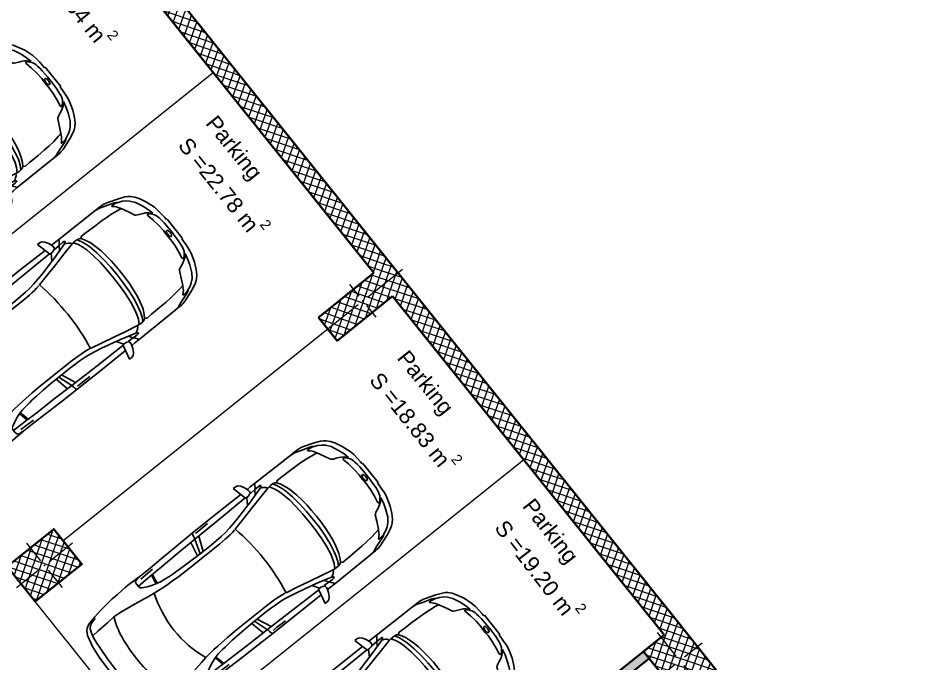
# Model space of a CAD drawing. Header units: metres. Extents: x 7511783 to 7512372, y 4692307 to 4692611.
# Drawn here: x 7512357.62 to 7512369.64, y 4692534.33 to 4692542.95 of the extents above; entities that cross this region are included whole.
import ezdxf

# ---------------------------------------------------------------- set-up
doc = ezdxf.new("R2010")
doc.units = ezdxf.units.M
for name, color, linetype, lineweight in [('A - Fill Zone_Pen_No__1', 7, 'Continuous', 0), ('A - Muret', 7, 'Continuous', 0), ('A - Muret_Pen_No__102', 254, 'Continuous', 0), ('A - Muret_Pen_No__7', 7, 'Continuous', 0), ('A - Shtyllat', 7, 'Continuous', 0), ('A - Shtyllat_Pen_No__1', 7, 'Continuous', 0), ('A - Shtyllat_Pen_No__7', 7, 'Continuous', 0), ('A -Polyline_Pen_No__1', 7, 'Continuous', 0), ('ARCHICAD Doors_Pen_No__42', 8, 'Continuous', 0), ('garazhat-netw-amiri - b1', 20, 'Continuous', 0), ('Interior - Furniture _Pen_No__42', 8, 'Continuous', 0)]:
    doc.layers.add(name, color=color, linetype=linetype, lineweight=lineweight)
doc.styles.add('GENERATED_STYLE_1', font='arial.ttf')
pattern_1 = [(44.99999999999998, (0, 0), (-68.94290863686237, 68.94290863686243), []), (135.0000000000001, (0, 0), (68.94290863686219, 68.94290863686261), [])]

# ---------------------------------------------------------------- blocks, each defined once
blk = doc.blocks.new('Wall_51', base_point=(75456.13369070938, -29146.91751099752))
at = {"layer": 'A - Muret_Pen_No__102', "linetype": 'Continuous', "lineweight": 13}
h = blk.add_hatch(dxfattribs=at)
h.set_pattern_fill('CONCRETE_BLOCK', color=254, style=0, pattern_type=2)
h.set_pattern_definition(pattern_1)
h.paths.add_polyline_path([(75387.36626624182, -29982.24458260022), (76679.27628421261, -35739.3439005244), (76923.19459822257, -35684.60773724302), (77098.36126340373, -36465.19510545321), (76854.4424123108, -36519.93138925796), (77935.87358854203, -41339.08024673167), (78179.80262513347, -41284.34167726374), (78354.96929031459, -42064.92904547394), (78111.03971664025, -42119.66773546524), (78941.49079895228, -45820.38163429968), (79185.29665110492, -45765.67070787111), (79316.67164999073, -46351.11123402875), (79072.8653950259, -46405.82225084986), (80537.29458175127, -52931.71349309536), (80781.07732541968, -52877.00775229531), (80868.66065801025, -53267.3014364004), (80624.87764580038, -53322.00723746214), (81894.28459658063, -58978.82682152579), (82138.21822794317, -58924.0872209744), (75631.3003558905, -29927.50487920773)])
at = {"layer": 'A - Muret_Pen_No__7', "color": 7, "linetype": 'Continuous', "lineweight": 35, "flags": 128}
for points in [[(82138.21814914639, -58924.08723865669), (75631.29981880749, -29927.50499973072)], [(79072.8653950259, -46405.82225084985), (80537.29458175128, -52931.71349309536)], [(80624.87764580038, -53322.00723746214), (81894.28459658063, -58978.82682152579)]]:
    blk.add_lwpolyline(points, dxfattribs=at)
blk = doc.blocks.new('Door 22_2')
at = {"layer": 'ARCHICAD Doors_Pen_No__42', "color": 8, "linetype": 'Continuous', "lineweight": 25}
for p, q in [((-260.3921784050518, 393.9747868736185), (-237.4491209510099, 426.7408686451782)), ((349.0569425459581, -32.76608177155968), (-260.3921784050518, 393.9747868736185)), ((-237.4491209510099, 426.7408686451782), (371.9999999999999, 0)), ((-437, 0), (-437, 19)), ((-437, 19), (-387, 19)), ((-387, 0), (-437, 0)), ((-400, 0), (-437, 0)), ((-400, 0), (-437, 0)), ((-372.0000000000001, 0), (-400, 0)), ((-400, 0), (-400, -115)), ((-400, 0), (-400, -115)), ((-400, 0), (-400, -115)), ((-387, 19), (-387, 0)), ((-372.0000000000001, -40), (-372.0000000000001, 0)), ((371.9999999999999, 0), (349.0569425459581, -32.76608177155968)), ((400, 0), (372.0000000000001, 0)), ((372.0000000000001, 0), (372.0000000000001, -40)), ((387, 19), (437, 19)), ((387, 0), (387, 19)), ((437, 0), (387, 0)), ((400, -115), (400, 0)), ((400, 0), (400, -115)), ((400, 0), (400, -115)), ((400, 0), (437, 0)), ((400, 0), (437, 0)), ((437, 19), (437, 0)), ((-437, -138.9999999999999), (-437, -120)), ((-437, -120), (-387, -120)), ((-400, -120), (-437, -120)), ((-400, -120), (-437, -120)), ((-400, -120), (-400, -115)), ((-400, -115), (-375, -115)), ((-400, -115), (-360, -115)), ((-400, -115), (-400, -120)), ((-400, -115), (-400, -120)), ((-375, -120), (-400, -120)), ((-387, -120), (-387, -138.9999999999999)), ((-375, -115), (-375, -120)), ((-360, -40), (-372.0000000000001, -40)), ((-360, -115), (-360, -40)), ((372.0000000000001, -40), (360, -40)), ((360, -40), (360, -115)), ((360, -115), (400, -115)), ((375, -120), (375, -115)), ((375, -115), (400, -115)), ((400, -120), (375, -120)), ((387, -120), (437, -120)), ((387, -138.9999999999999), (387, -120)), ((400, -115), (400, -120)), ((400, -115), (400, -120)), ((400, -115), (400, -120)), ((400, -120), (437, -120)), ((400, -120), (437, -120)), ((437, -120), (437, -138.9999999999999)), ((-387, -138.9999999999999), (-437, -138.9999999999999)), ((437, -138.9999999999999), (387, -138.9999999999999))]:
    blk.add_line(p, q, dxfattribs=at)
blk.add_arc((371.9999999999999, 0), 744, 145, 180, dxfattribs=at)
blk = doc.blocks.new('Wall_67', base_point=(76481.04478121082, -60316.56197944703))
at = {"layer": 'A - Muret_Pen_No__102', "linetype": 'Continuous', "lineweight": 0}
for points in [[(81552.77836814358, -59055.46211245881), (79826.08316179363, -59442.93880958888), (79852.35816777733, -59560.02692335826), (81579.05337412728, -59172.55022622819)], [(76454.7766393055, -60199.47234831565), (76481.05164528922, -60316.56046208503), (79071.77079355328, -59735.19357901111), (79045.49578756958, -59618.10546524173)]]:
    blk.add_hatch(color=254, dxfattribs=at).paths.add_polyline_path(points)
at = {"layer": 'A - Muret_Pen_No__7', "color": 7, "linetype": 'Continuous', "lineweight": 35}
for p, q in [((79826.08317875642, -59442.93879673466), (79862.18534453615, -59434.83733847004)), ((79827.1779704138, -59447.81746778597), (79826.08317875642, -59442.93879673466)), ((79852.3581785336, -59560.02690196619), (79827.1779704138, -59447.81746778597)), ((79852.3581785336, -59560.02690196619), (79888.46034431331, -59551.92544370157)), ((79045.49581054623, -59618.10546191578), (79009.3936447665, -59626.20692018042)), ((79046.5906022036, -59622.9841329671), (79045.49581054623, -59618.10546191578)), ((79071.77081032337, -59735.19356714731), (79046.5906022036, -59622.9841329671)), ((79071.77081032337, -59735.19356714731), (79035.66864454366, -59743.29502541195))]:
    blk.add_line(p, q, dxfattribs=at)
at = {"layer": 'A - Muret_Pen_No__7', "color": 7, "linetype": 'Continuous', "lineweight": 35, "flags": 128}
for points in [[(81552.7783743501, -59055.46206893427), (79826.08320539519, -59442.93879075682)], [(81579.05337412728, -59172.5501741658), (81552.7783743501, -59055.46206893427)], [(79852.35820517236, -59560.02689598835), (81579.05337412728, -59172.5501741658)], [(79045.49584574952, -59618.10545401603), (76454.76978143364, -60199.4738742155)], [(76481.04478121082, -60316.56197944703), (78808.32257254375, -59794.3123168723)], [(78925.41067878397, -59768.03731686878), (79071.7708455267, -59735.19355924756)]]:
    blk.add_lwpolyline(points, dxfattribs=at)
at = {"layer": 'ARCHICAD Doors_Pen_No__42', "color": 8, "linetype": 'Continuous', "lineweight": 25, "zscale": 1000, "rotation": 192.6478581666995}
blk.add_blockref('Door 22_2', (79462.06449442849, -59647.61023455675), dxfattribs=at)
blk = doc.blocks.new('Column_160', base_point=(81933.08883970448, -59380.06671201399))
at = {"layer": 'A - Shtyllat', "linetype": 'Continuous', "lineweight": 0}
h = blk.add_hatch(dxfattribs=at)
h.set_pattern_fill('CONCRETE_BLOCK', color=18, style=0, pattern_type=2)
h.set_pattern_definition(pattern_1)
h.paths.add_polyline_path([(81552.78524403508, -59055.46052735179), (81727.9519092162, -59836.047895562), (82069.45072467883, -59759.41431025938), (81894.28459658063, -58978.82682152579)])
h = blk.add_hatch(dxfattribs=at)
h.set_pattern_fill('CONCRETE_BLOCK', color=18, style=0, pattern_type=2)
h.set_pattern_definition(pattern_1)
h.paths.add_polyline_path([(82138.21814914639, -58924.08723865669), (81894.28459658063, -58978.82682152579), (82069.45072467883, -59759.41431025938), (82313.38427724456, -59704.67472739026)])
h = blk.add_hatch(dxfattribs=at)
h.set_pattern_fill('CONCRETE_BLOCK', color=18, style=0, pattern_type=2)
h.set_pattern_definition(pattern_1)
h.paths.add_polyline_path([(82138.22577019273, -58924.08552846596), (82313.38427724456, -59704.67472739026)])
at = {"layer": 'A - Shtyllat_Pen_No__1', "color": 7, "linetype": 'Continuous', "lineweight": 13}
for p, q in [((81915.57217318635, -59302.00797519296), (81827.9888405958, -58911.71429108786)), ((82011.14757652549, -59362.55004549587), (82303.86783960431, -59296.86254605296)), ((81855.03010288345, -59397.58337853209), (81562.30983980461, -59463.270877975)), ((81950.60550622258, -59458.125448835), (82038.18883881313, -59848.41913294011))]:
    blk.add_line(p, q, dxfattribs=at)
blk.add_point((81933.08883970448, -59380.06671201399), dxfattribs=at)
at = {"layer": 'A - Shtyllat_Pen_No__7', "color": 7, "linetype": 'Continuous', "lineweight": 35, "flags": 128}
for points in [[(81894.28459658063, -58978.82682152579), (81552.78524403508, -59055.46052735179)], [(82313.38427724456, -59704.67472739026), (82138.22577019273, -58924.08552846596)], [(81552.78524403508, -59055.46052735179), (81727.9519092162, -59836.047895562), (82069.45072467883, -59759.41431025938)]]:
    blk.add_lwpolyline(points, dxfattribs=at)
blk = doc.blocks.new('Column_161', base_point=(74870.5169649575, -54510.86432143885))
at = {"layer": 'A - Shtyllat', "linetype": 'Continuous', "lineweight": 0}
h = blk.add_hatch(dxfattribs=at)
h.set_pattern_fill('CONCRETE_BLOCK', color=18, style=0, pattern_type=2)
h.set_pattern_definition(pattern_1)
h.paths.add_polyline_path([(74545.91078029532, -54891.16791710824), (75326.49814850552, -54716.00125192711), (75195.12314961969, -54130.56072576947), (74414.53578140949, -54305.72739095059)])
at = {"layer": 'A - Shtyllat_Pen_No__1', "color": 7, "linetype": 'Continuous', "lineweight": 13}
for p, q in [((74853.0002984394, -54432.80558461783), (74787.31279899647, -54140.085321539)), ((74948.57570177852, -54493.34765492074), (75338.86938588362, -54405.76432233019)), ((74792.45822813649, -54528.38098795696), (74402.16454403137, -54615.96432054752)), ((74888.03363147561, -54588.92305825988), (74953.72113091854, -54881.6433213387))]:
    blk.add_line(p, q, dxfattribs=at)
blk.add_point((74870.5169649575, -54510.86432143885), dxfattribs=at)
at = {"layer": 'A - Shtyllat_Pen_No__7', "color": 7, "linetype": 'Continuous', "lineweight": 35, "flags": 128}
blk.add_lwpolyline([(74545.91078029532, -54891.16791710824), (75326.49814850552, -54716.00125192711), (75195.12314961969, -54130.56072576947), (74414.53578140949, -54305.72739095059)], close=True, dxfattribs=at)
blk = doc.blocks.new('Column_182', base_point=(80239.42846555733, -53203.5295932337))
at = {"layer": 'A - Shtyllat', "linetype": 'Continuous', "lineweight": 0}
h = blk.add_hatch(dxfattribs=at)
h.set_pattern_fill('CONCRETE_BLOCK', color=18, style=0, pattern_type=2)
h.set_pattern_definition(pattern_1)
h.paths.add_polyline_path([(79610.19627310439, -53139.757750067), (79697.77960569496, -53530.0514341721), (80624.87764580038, -53322.00723746214), (80537.29458175128, -52931.71349309536)])
h = blk.add_hatch(dxfattribs=at)
h.set_pattern_fill('CONCRETE_BLOCK', color=18, style=0, pattern_type=2)
h.set_pattern_definition(pattern_1)
h.paths.add_polyline_path([(80781.07732541968, -52877.00775229531), (80537.29458175128, -52931.71349309536), (80624.87764580038, -53322.00723746214), (80868.66065801025, -53267.3014364004)])
at = {"layer": 'A - Shtyllat_Pen_No__1', "color": 7, "linetype": 'Continuous', "lineweight": 13}
for p, q in [((80221.91179903923, -53125.47085641268), (80178.12013274393, -52930.32401436013)), ((80317.48720237834, -53186.0129267156), (80902.92772853599, -53054.63792782973)), ((80161.3697287363, -53221.04625975181), (79575.92920257867, -53352.42125863766)), ((80256.94513207545, -53281.58833005472), (80300.73679837071, -53476.73517210727))]:
    blk.add_line(p, q, dxfattribs=at)
blk.add_point((80239.42846555733, -53203.5295932337), dxfattribs=at)
at = {"layer": 'A - Shtyllat_Pen_No__7', "color": 7, "linetype": 'Continuous', "lineweight": 35, "flags": 128}
for points in [[(80537.29458175128, -52931.71349309536), (79610.19627310439, -53139.757750067)], [(79610.19627310439, -53139.757750067), (79697.77960569496, -53530.0514341721), (80624.87764580038, -53322.00723746214)]]:
    blk.add_lwpolyline(points, dxfattribs=at)
blk = doc.blocks.new('Car 05 22')
at = {"layer": 'Interior - Furniture _Pen_No__42', "color": 8, "linetype": 'Continuous', "lineweight": 25}
for p, q in [((1961.117547741, 983.221158223), (1928.938242309, 983.221158223)), ((1928.938242309, 983.221158223), (1957.843908175, 858.0544967500001)), ((1996.903176747, 974.9060932165999), (1961.117547741, 983.221158223)), ((2026.89661068, 945.007687052), (1996.903176747, 974.9060932165999)), ((-168.2198443133, 844.6061713611999), (-251.752794228, 841.043733947)), ((-78.35772569479998, 850.6357850930001), (-168.2198443133, 844.6061713611999)), ((-24.036324899, 852.2918850640001), (-78.35772569479998, 850.6357850930001)), ((40.3182760438, 852.3336850629998), (-24.036324899, 852.2918850640001)), ((230.8030912739, 845.5192631063), (40.3182760438, 852.3336850629998)), ((165.168377873, 840.275885275), (194.733578306, 844.324685204)), ((194.733578306, 844.324685204), (230.803091274, 845.519263106)), ((400.0158099590001, 847.596806379), (230.8030912739, 845.5192631063)), ((590.7241636140001, 851.6786068920001), (400.0158099590001, 847.596806379)), ((856.5325990199999, 856.169707455), (590.7241636140001, 851.6786068920001)), ((1129.8609284, 858.5331077519999), (856.5325990199999, 856.169707455)), ((1129.8609284, 858.5331077519999), (1120.69723063, 838.160005195)), ((1536.1071561, 860.3802508980001), (1129.8609284, 858.5331077519999)), ((1957.843908175, 858.0544967500001), (1536.1071561, 860.3802508980001)), ((1957.84390817, 858.0544967500001), (1977.22141076, 777.427813481)), ((2054.5732194, 897.577022836), (2026.89661068, 945.007687052)), ((2067.91700908, 857.6794056350001), (2054.5732194, 897.577022836)), ((2119.91703998, 857.4374531180001), (2067.91700908, 857.6794056350001)), ((2075.28112592, 835.6608695470001), (2067.91700908, 857.6794056350001)), ((2193.165590015, 856.4504063259001), (2119.91703998, 857.4374531180001)), ((2182.27381684, 834.081841238), (2193.16559002, 856.4504063260001)), ((2808.01466132, 852.5547640039999), (2193.165590015, 856.4504063259001)), ((2855.711363900001, 852.6327640009998), (2808.01466132, 852.5547640039999)), ((2808.01466132, 852.5547640039999), (2876.86636504, 843.317264394)), ((2891.44016583, 852.5287640049999), (2855.711363900001, 852.6327640009998)), ((2876.86636504, 843.317264394), (2954.16376923, 813.731165643)), ((2922.51356751, 852.034364026), (2891.44016583, 852.5287640049999)), ((2945.17226874, 849.4061641369999), (2922.51356751, 852.034364026)), ((2989.61447115, 839.6482645490003), (2945.17226874, 849.4061641369999)), ((-784.8200333720001, 721.8124613509999), (-815.0478655078, 667.7598955197002)), ((-757.6903274910002, 747.022066986), (-784.8200333720001, 721.8124613509999)), ((-706.3378894982, 775.7872218095), (-757.6903274910002, 747.022066986)), ((-701.0941271610001, 743.2591195180001), (-729.425104913, 716.3992494200002)), ((-585.227090103, 801.027979058), (-706.3378894982, 775.7872218095)), ((-664.8727541800001, 760.961322365), (-701.0941271610001, 743.2591195180001)), ((-626.571782751, 772.4860242179999), (-664.8727541800001, 760.961322365)), ((-594.8871138119998, 778.4895580349998), (-626.571782751, 772.4860242179999)), ((-483.1389679684001, 817.2581826864), (-585.227090103, 801.027979058)), ((-372.3345973750002, 830.229933465), (-483.1389679684001, 817.2581826864)), ((-251.752794228, 841.043733947), (-372.3345973750002, 830.229933465)), ((124.560977278, 791.3967861309999), (129.0398444, 820.4687779309999)), ((125.693926866, 743.8968737240001), (124.560977278, 791.3967861309999)), ((327.3887276080001, 761.920895626), (125.394377448, 756.455747737)), ((132.429139117, 722.8048827370001), (125.693926866, 743.8968737240001)), ((129.0398444, 820.4687779309999), (138.886242882, 832.3883788069998)), ((146.670770152, 710.6062742990001), (132.429139117, 722.8048827370001)), ((138.886242882, 832.3883788069998), (165.168377873, 840.275885275)), ((210.873013229, 809.2317387879999), (418.0703055720001, 816.1926024380003)), ((521.9507803269998, 764.6728959719999), (327.3887276080001, 761.920895626)), ((355.2943663540001, 762.315609428), (339.1227247570001, 683.1192857359999)), ((373.4006373970002, 762.5717151969999), (357.2289958010001, 683.375391506)), ((813.627009446, 769.327996556), (521.9507803269998, 764.6728959719999)), ((1108.59023357, 773.98329714), (813.627009446, 769.327996556)), ((1036.25651944, 772.8416796290002), (996.5002997029998, 578.7916468290002)), ((1041.96657906, 578.0240872360001), (1107.56627095, 773.967136299)), ((1173.32542975, 774.895061201), (1090.33970038, 577.89253068)), ((1115.14443198, 808.948201529), (1108.59023357, 773.98329714)), ((1108.59023357, 773.98329714), (1537.61805657, 780.025947399)), ((1119.51383092, 833.2672045809999), (1115.14443198, 808.948201529)), ((1120.16623076, 836.3248049650001), (1119.51383092, 833.2672045809999)), ((1120.69723063, 838.160005195), (1120.16623076, 836.3248049650001)), ((1162.63563846, 830.4777734580001), (1220.13025657, 829.0713745190002)), ((1220.13025657, 829.0713745190002), (1369.65750367, 831.489072695)), ((1537.61805657, 780.025611521), (1974.99295641, 786.0764425990001)), ((1939.15395607, 686.22492547), (1995.917261, 777.427813481)), ((1977.22141076, 777.427813481), (2019.59119012, 777.427813481)), ((2000.39650233, 701.591770694), (2213.53100788, 762.9814866290001)), ((2019.59119012, 777.427813481), (2044.48611622, 783.069509224)), ((2044.48611622, 783.069509224), (2063.35562216, 792.2740022800001)), ((2063.35562216, 792.2740022800001), (2070.42572439, 799.8521965630001)), ((2068.68333559, 787.696981005), (2065.39356605, 794.4584027669999)), ((2068.68333559, 787.696981005), (2148.02030692, 790.4828861469999)), ((2070.42572439, 799.8521965630001), (2075.2191259, 809.3983893609999)), ((2075.2191259, 809.3983893609999), (2075.28112592, 835.6608695470001)), ((2106.51930118, 732.1586113790001), (2148.02030692, 790.4828861469999)), ((2148.02030692, 790.4828861469999), (2166.81146925, 813.814537484)), ((2148.02030692, 790.4828861469999), (2205.61920777, 792.204186117)), ((2166.81146925, 813.814537484), (2182.27381684, 834.081841238)), ((2205.61920777, 792.204186117), (2227.21980808, 791.0038861380001)), ((2226.59190807, 769.8777067159999), (2213.53100788, 762.9814866290001)), ((2213.53100788, 762.9814866290001), (2238.34670825, 752.240186817)), ((2234.36910819, 773.9630864369999), (2226.59190807, 769.8828865080001)), ((2227.21980808, 791.0038861380001), (2232.61990816, 790.029986155)), ((2232.61990816, 790.029986155), (2237.93539134, 787.2871225249999)), ((2238.46067648, 776.864360243), (2234.36910819, 773.9630864369999)), ((2240.81890828, 784.03918626), (2237.93539134, 787.2871225249999)), ((2238.34670825, 752.240186817), (2258.53170854, 739.717487037)), ((2238.46067648, 776.864360243), (2240.85090828, 780.5209863219999)), ((2240.85090828, 780.5209863219999), (2240.81890828, 784.03918626)), ((2258.53170854, 739.717487037), (2269.0398087, 731.086787188)), ((2269.0398087, 731.086787188), (2278.83550884, 721.965087348)), ((2278.83550884, 721.965087348), (2293.79610906, 697.6509877739999)), ((2904.11849592, 832.8863289209997), (2905.06820589, 832.8379901159999)), ((2954.16376923, 813.731165643), (3075.78877375, 774.6896785450001)), ((3013.55027244, 833.064864827), (2989.61447115, 839.6482645490003)), ((3154.26138006, 782.5577669589998), (3013.55027244, 833.064864827)), ((3022.47491973, 758.305686711), (3023.66221975, 762.4851866380001)), ((3024.49924208, 753.7186598590001), (3022.47491973, 758.305686711)), ((3023.66221975, 762.4851866380001), (3034.64521991, 765.0503865930001)), ((3037.91041996, 743.452886971), (3024.49924208, 753.7186598590001)), ((3034.64521991, 765.0503865930001), (3046.93432009, 763.817386614)), ((3050.61522015, 730.6688871950001), (3037.91041996, 743.452886971)), ((3046.93432009, 763.817386614), (3060.9451203, 762.9292866300001)), ((3064.50712035, 714.6457874760001), (3050.61522015, 730.6688871950001)), ((3060.9451203, 762.9292866300001), (3089.85712072, 757.3861867269998)), ((3100.48402088, 763.1120866269999), (3075.78877375, 774.6896785450001)), ((3089.85712072, 757.3861867269998), (3108.43932099, 751.4304868319999)), ((3114.13862108, 753.3111867989999), (3100.48402088, 763.1120866269999)), ((3108.43932099, 751.4304868319999), (3122.8656212, 746.4359869189999)), ((3122.8656212, 746.4359869189999), (3114.13862108, 753.3111867989999)), ((3170.0706946, 726.5554905960001), (3122.8656212, 746.4359869189999)), ((3235.883818752, 747.6101556219), (3154.26138006, 782.5577669589998)), ((3211.69204952, 701.0151137130001), (3170.0706946, 726.5554905960001)), ((3269.07948628, 728.3294692490001), (3235.883818752, 747.6101556219)), ((3298.56678787, 705.6390702070001), (3269.07948628, 728.3294692490001)), ((-815.0478655078, 667.7598955197002), (-855.0523550635, 511.0116477078998)), ((-768.2719792499998, 602.2788720830002), (-782.764796709, 510.0106247469999)), ((-768.2719792499998, 602.2788720830002), (-750.577082573, 669.7773949330001)), ((-764.3441764490001, 617.261773195), (-665.728145997, 623.9546285630003)), ((-729.425104913, 716.3992494200002), (-750.577082573, 669.7773949330001)), ((-665.728145997, 623.9546285630003), (-500.877431885, 634.180288886)), ((-500.877431885, 634.180288886), (-383.0238853850001, 641.9613403830001)), ((-383.0238853850001, 641.9613403830001), (-274.220886173, 631.318400078)), ((-274.220886173, 631.318400078), (-56.404854203, 600.536895199)), ((171.252864179, 696.6287725440001), (146.670770152, 710.6062742990001)), ((212.566754139, 676.5412700230002), (171.252864179, 696.6287725440001)), ((266.3151410770001, 654.566867265), (212.566754139, 676.5412700230002)), ((319.4903281550001, 636.426864989), (266.3151410770001, 654.566867265)), ((392.7088835140001, 617.8124267930001), (319.4903281550001, 636.426864989)), ((339.1227247570001, 683.1192857359999), (329.5580559370001, 633.8673348859999)), ((357.2289958010001, 683.375391506), (346.76505809, 629.492778784)), ((474.8166917820001, 607.1053878569999), (392.7088835140001, 617.8124267930001)), ((521.3449804749999, 601.6186871690002), (474.8166917820001, 607.1053878569999)), ((569.9935686519999, 596.8381865689998), (521.3449804749999, 601.6186871690002)), ((1730.35620914, 633.8338533080002), (1562.00595611, 600.596478384)), ((2000.39650233, 701.591770694), (1730.35620914, 633.8338533080002)), ((1779.61280153, 581.7538898049997), (1952.84760406, 621.338789111)), ((1952.84760406, 621.338789111), (2122.045506540001, 659.9572884350001)), ((2122.045506540001, 659.9572884350001), (2293.79610906, 697.6509877739999)), ((2293.79610906, 697.6509877739999), (2317.1870094, 700.7385877199999)), ((2293.79610906, 697.6386630720001), (2293.79610906, 697.6509877739999)), ((2317.1870094, 700.7385877199999), (2345.74280982, 702.7498876850001)), ((2355.134199750001, 639.912801441), (2317.1870094, 700.7385877199999)), ((2345.74280982, 702.7498876850001), (2378.929310310001, 702.0184876970001)), ((2379.77420337, 575.387091212), (2355.13301598, 639.9159014410001)), ((2410.10490185, 649.1086815510001), (2378.929310310001, 702.0184876970001)), ((2378.929310310001, 702.0184876970001), (2410.57231077, 694.2028878339999)), ((2436.02871163, 583.2244924540001), (2410.10490185, 649.1086815510001)), ((2410.57231077, 694.2028878339999), (2410.58631694, 694.1782473540001)), ((2428.73881104, 681.7061880529999), (2410.57231077, 694.2028878339999)), ((2428.73881104, 681.7061880529999), (2457.25830016, 700.035535323)), ((2428.77597173, 681.700745325), (2428.73881104, 681.7061880529999)), ((2428.77597173, 681.700745325), (2456.66545813, 639.8418234830003)), ((2456.66545813, 639.8418234830003), (2487.236391870001, 574.2621729599999)), ((2457.25830016, 700.035535323), (2535.4819126, 697.9905877680001)), ((2535.422612600001, 697.9916562040003), (2673.21491462, 695.5089878119999)), ((2535.46586986, 697.9894090810001), (2535.4819126, 697.988971943)), ((2673.21491462, 695.5089878119999), (2787.200816290001, 691.4809878819998)), ((2787.200816290001, 691.4809878819998), (2868.415817480001, 687.223087957)), ((2868.395882330001, 687.22488671), (2959.72331881, 678.984388101)), ((2959.72331881, 678.984388101), (2868.415817480001, 687.1969879569999)), ((2959.72331881, 678.984388101), (3047.2313201, 666.2002883250001)), ((3047.20992906, 666.2041971140001), (3100.00912087, 656.556188494)), ((3076.97452053, 697.807687771), (3064.50712035, 714.6457874760001)), ((3100.00912087, 656.556188494), (3076.97452053, 697.807687771)), ((3152.92075342, 553.873393456), (3100.00912087, 656.556188494)), ((3254.25934432, 663.1775183300001), (3211.69204952, 701.0151137130001)), ((3301.867263790001, 602.80900872), (3254.25934432, 663.1775183300001)), ((3337.33388997, 663.3806719909999), (3298.56678787, 705.6390702070001)), ((3301.867263790001, 602.80900872), (3346.015513130001, 501.4217980699999)), ((3374.49419199, 603.583974516), (3337.33388997, 663.3806719909999)), ((3418.40079436, 512.7439783509999), (3374.49419199, 603.583974516)), ((-855.0523550635, 511.0116477078998), (-874.6778528530002, 344.9579771100001)), ((-782.7621654889999, 510.027376359), (-794.5333543099999, 390.6265818930001)), ((-56.404854203, 600.536895199), (145.941775497, 566.5900898169999)), ((145.941775497, 566.5900898169999), (233.261172115, 552.312592089)), ((233.261172115, 552.312592089), (315.3092800730001, 541.359190513)), ((315.2936019620001, 541.3606176840001), (384.2945810830001, 535.0794906230001)), ((384.2815104790001, 535.080362318), (454.174320738, 530.4191213629999)), ((454.170282107, 530.4193907049998), (526.242583163, 526.2868907769997)), ((526.2331313149998, 526.2873073839999), (627.7018846490002, 521.814890855)), ((652.59274858, 590.9845858339997), (569.9935686519999, 596.8381865689998)), ((627.698546207, 521.8149872519999), (756.75876515, 518.0884218199999)), ((772.8388193580001, 584.9903850819998), (652.59274858, 590.9845858339997)), ((756.75876515, 518.0884218199999), (1322.62824821, 518.052230308)), ((907.2666866909999, 580.298084493), (772.8388193580001, 584.9903850819998)), ((1041.96657906, 578.0240872360001), (907.2666866909999, 580.298084493)), ((1227.79815085, 577.5186957939999), (1041.96657906, 578.0240872360001)), ((1316.09897866, 580.475793563), (1227.79815085, 577.5186957939999)), ((1403.02450604, 584.4121905939998), (1316.09897866, 580.475793563)), ((1322.62824821, 518.052230308), (1420.49779626, 521.652890858)), ((1483.8761315, 590.1361862749999), (1403.02450604, 584.4121905939998)), ((1420.49066257, 521.652523245), (1466.64156934, 524.030772681)), ((1466.62639694, 524.0299908169999), (1510.87647584, 527.594696836)), ((1562.00595611, 600.596478384), (1483.8761315, 590.1361862749999)), ((1510.85529759, 527.5929907539999), (1554.25309822, 533.0576906580001)), ((1554.25309822, 533.0576906580001), (1596.82961355, 540.969674969)), ((1597.28918852, 541.1774857889999), (1596.65116701, 540.8889849259999)), ((1610.72419049, 544.0665862469999), (1779.61280153, 581.7538898049997)), ((2397.334105950001, 514.2584815219999), (2379.77250853, 575.3929912130001)), ((2419.31580918, 395.7362626700001), (2397.33316008, 514.2635815229997)), ((2453.63941421, 521.616582688), (2436.02871163, 583.2244924540001)), ((2477.61661773, 401.0764635800001), (2453.63941421, 521.616582688)), ((2487.236391870001, 574.2621729599999), (2491.79934275, 562.0052962960001)), ((2491.79994982, 562.0052962960001), (2517.90263133, 477.034766618)), ((3189.62073735, 475.569766106), (3152.92075342, 553.873393456)), ((3346.015513130001, 501.4217980699999), (3374.297465860001, 419.557472908)), ((3457.47689648, 393.0984834030001), (3418.40079436, 512.7439783509999)), ((-794.5333543099999, 390.6265818930001), (-802.4328468090001, 258.715288008)), ((2433.73206705, 266.091642182), (2419.31580918, 395.7362626700001)), ((2493.88922012, 269.050242651), (2477.61661773, 401.0764635800001)), ((2517.90263133, 477.034766618), (2537.54372273, 384.0810341510001)), ((2537.54372273, 384.0810341510001), (2551.45611664, 285.6281997640001)), ((3199.39883308, 466.7584630290001), (3189.62073735, 475.569766106)), ((3220.69886845, 454.388540188), (3199.39883308, 466.7584630290001)), ((3256.10680826, 439.2417534179999), (3220.67662376, 454.4014587129999)), ((3288.390194130001, 425.101248479), (3256.10680826, 439.2417534179999)), ((3319.36158057, 408.41284265), (3288.390194130001, 425.101248479)), ((3353.46269085, 384.2512837760001), (3319.36158057, 408.41284265)), ((3321.23357975, 370.497229407), (3320.99727986, 362.132926485)), ((3320.99727986, 362.132926485), (3338.31527228, 276.8564967000001)), ((3324.654278260001, 377.297531782), (3321.23357975, 370.497229407)), ((3328.30797666, 379.591332583), (3324.654278260001, 377.297531782)), ((3338.468372210001, 379.4523325350001), (3328.30797666, 379.591332583)), ((3363.640761200001, 357.811724976), (3338.468372210001, 379.4523325350001)), ((3377.182392130001, 359.9734848010001), (3353.46269085, 384.2512837760001)), ((3391.09039087, 344.247647689), (3374.297465860001, 419.557472908)), ((3468.34279707, 330.9338860280001), (3457.47689648, 393.0984834030001)), ((-874.6778528530002, 344.9579771100001), (-882.944054645, 194.680643518)), ((-802.4328468090001, 258.715288008), (-806.8131426489999, 124.936494209)), ((2441.61713002, 131.955220918), (2433.73181129, 266.093942182)), ((2503.10292147, 133.173421111), (2493.88922012, 269.050242651)), ((2551.45611664, 285.6281997640001), (2559.71041303, 193.693567653)), ((3338.31527228, 276.8564967000001), (3351.882966340001, 172.661960307)), ((3396.66521323, 315.8049103040001), (3363.640761200001, 357.811724976)), ((3391.09039087, 344.247647689), (3377.182392130001, 359.9734848010001)), ((3408.0703938, 289.3779877820001), (3396.66521323, 315.8049103040001)), ((3408.0703938, 289.3779877820001), (3413.77629411, 267.259988716)), ((3413.77548775, 267.2641933500001), (3418.45445829, 242.866384828)), ((3418.452194370001, 242.878189745), (3424.044894670001, 200.723791525)), ((3474.4914974, 263.721088865), (3468.34279707, 330.9338860280001)), ((3478.33319761, 199.917191559), (3474.4914974, 263.721088865)), ((-882.944054645, 194.680643518), (-885.3767076889999, 0)), ((-806.8131426489999, 124.936494209), (-808.0470753050001, 0)), ((2444.0197128, -0.0273000043277), (2441.61701245, 131.957220918)), ((2506.01959488, -3.86e-13), (2503.10292147, 133.173421111)), ((2559.71041303, 193.693567653), (2564.38081099, 101.185635342)), ((3351.882966340001, 172.661960307), (3358.343763510001, 75.87012649980001)), ((3424.044894670001, 200.723791525), (3427.72848251, 152.023715234)), ((3432.36383112, 39.98011396419999), (3427.72848251, 152.023715234)), ((3479.35651311, 164.9481933352), (3478.33319761, 199.917191559)), ((3489.519598210001, 164.9481933352), (3479.35651311, 164.9481933352)), ((3489.519598210001, -164.9481933352), (3489.519598210001, 164.9481933352)), ((-885.3767076889999, 0), (-882.944054645, -194.680643518)), ((-806.8131426489999, -124.936494209), (-808.0470753050001, 1.477e-13)), ((2444.0197128, 0.0273000043271), (2441.61701245, -131.957220918)), ((2564.38081099, 101.185635342), (2566.01761027, -0.00610000213065)), ((2564.38081099, -101.185635342), (2566.01761027, 0.00610000212997)), ((3353.95786543, 27.8932505984), (3358.343763510001, 75.87012649980001)), ((3353.95786543, 27.8932505984), (3353.95786543, -0.7649002671629999)), ((3353.95786543, -27.8932505984), (3353.95786543, 0.7649002671619999)), ((3370.89075802, 11.74110410089999), (3370.32315827, -0.7649002671629999)), ((3370.89075802, -11.74110410089999), (3370.32315827, 0.7649002671619999)), ((3372.49235732, 23.6550082622), (3370.89075802, 11.74110410089999)), ((3376.267285060001, 38.99395092400001), (3372.49235732, 23.6550082622)), ((3381.98685317, 46.5714162664), (3376.267285060001, 38.99395092400001)), ((3386.21005132, 48.3522168884), (3381.98685317, 46.5714162664)), ((3386.21005132, 48.3522168884), (3394.28954778, 48.3522168884)), ((3398.51284593, 46.5714162664), (3394.28954778, 48.3522168884)), ((3404.23226311, 38.99375151340001), (3398.51284593, 46.5714162664)), ((3404.23226311, 38.99375151340001), (3408.00714178, 23.6550082622)), ((3408.00714178, 23.6550082622), (3409.766541010001, 8.055102813469999)), ((3409.766541010001, 8.055102813469999), (3409.766541010001, -4.961e-13)), ((3431.76949509, 57.3729975776), (3431.76949509, 56.7710829698)), ((3432.04453126, -0.0109000038072), (3432.36383112, 39.98011396419999)), ((3432.04453126, 0.0109000038063), (3432.36383112, -39.98011396419999)), ((2506.01959488, -2.78e-13), (2503.10292147, -133.173421111)), ((2559.71041303, -193.693567653), (2564.38081099, -101.185635342)), ((3351.882966340001, -172.661960307), (3358.343763510001, -75.87012649980001)), ((3353.95786543, -27.8932505984), (3358.343763510001, -75.87012649980001)), ((3372.49235732, -23.6550082622), (3370.89075802, -11.74110410089999)), ((3376.267285060001, -38.99395092400001), (3372.49235732, -23.6550082622)), ((3381.98685317, -46.5714162664), (3376.267285060001, -38.99395092400001)), ((3386.21005132, -48.3522168884), (3381.98685317, -46.5714162664)), ((3386.21005132, -48.3522168884), (3394.28954778, -48.3522168884)), ((3398.51284593, -46.5714162664), (3394.28954778, -48.3522168884)), ((3404.23226311, -38.99375151340001), (3398.51284593, -46.5714162664)), ((3404.23226311, -38.99375151340001), (3408.00714178, -23.6550082622)), ((3408.00714178, -23.6550082622), (3409.766541010001, -8.055102813469999)), ((3409.766541010001, -8.055102813469999), (3409.766541010001, -3.892e-13)), ((3432.36383112, -39.98011396419999), (3427.72848251, -152.023715234)), ((3431.76949509, -57.3729975776), (3431.76949509, -56.7710829698)), ((-882.944054645, -194.680643518), (-874.6778528530002, -344.9579771100001)), ((-802.4328468090001, -258.715288008), (-806.8131426489999, -124.936494209)), ((2441.61713002, -131.955220918), (2433.73181129, -266.093942182)), ((2503.10292147, -133.173421111), (2493.88922012, -269.050242651)), ((2551.45611664, -285.6281997640001), (2559.71041303, -193.693567653)), ((3338.31527228, -276.8564967000001), (3351.882966340001, -172.661960307)), ((3418.452194370001, -242.878189745), (3424.044894670001, -200.723791525)), ((3424.044894670001, -200.723791525), (3427.72848251, -152.023715234)), ((3474.4914974, -263.721088865), (3478.33319761, -199.917191559)), ((3478.33319761, -199.917191559), (3479.35651311, -164.9481933352)), ((3479.35651311, -164.9481933352), (3489.519598210001, -164.9481933352)), ((-874.6778528530002, -344.9579771100001), (-855.0523550635, -511.0116477078998)), ((-794.5333543099999, -390.6265818930001), (-802.4328468090001, -258.715288008)), ((2433.73206705, -266.091642182), (2419.31580918, -395.7362626700001)), ((2493.88922012, -269.050242651), (2477.61661773, -401.0764635800001)), ((2537.54372273, -384.0810341510001), (2551.45611664, -285.6281997640001)), ((3320.99727986, -362.132926485), (3338.31527228, -276.8564967000001)), ((3363.640761200001, -357.811724976), (3338.468372210001, -379.4523325350001)), ((3377.182392130001, -359.9734848010001), (3353.46269085, -384.2512837760001)), ((3396.66521323, -315.8049103040001), (3363.640761200001, -357.811724976)), ((3391.09039087, -344.247647689), (3374.297465860001, -419.557472908)), ((3391.09039087, -344.247647689), (3377.182392130001, -359.9734848010001)), ((3408.0703938, -289.3779877820001), (3396.66521323, -315.8049103040001)), ((3408.0703938, -289.3779877820001), (3413.77629411, -267.259988716)), ((3413.77548775, -267.2641933500001), (3418.45445829, -242.866384828)), ((3457.47689648, -393.0984834030001), (3468.34279707, -330.9338860280001)), ((3468.34279707, -330.9338860280001), (3474.4914974, -263.721088865)), ((-782.7621654889999, -510.027376359), (-794.5333543099999, -390.6265818930001)), ((2419.31580918, -395.7362626700001), (2397.33316008, -514.2635815229997)), ((2477.61661773, -401.0764635800001), (2453.63941421, -521.616582688)), ((2491.79994982, -562.0052962960001), (2517.90263133, -477.034766618)), ((2517.90263133, -477.034766618), (2537.54372273, -384.0810341510001)), ((3189.62073735, -475.569766106), (3152.92075342, -553.873393456)), ((3199.39883308, -466.7584630290001), (3189.62073735, -475.569766106)), ((3220.69886845, -454.388540188), (3199.39883308, -466.7584630290001)), ((3256.10680826, -439.2417534179999), (3220.67662376, -454.4014587129999)), ((3288.390194130001, -425.101248479), (3256.10680826, -439.2417534179999)), ((3319.36158057, -408.41284265), (3288.390194130001, -425.101248479)), ((3353.46269085, -384.2512837760001), (3319.36158057, -408.41284265)), ((3321.23357975, -370.497229407), (3320.99727986, -362.132926485)), ((3324.654278260001, -377.297531782), (3321.23357975, -370.497229407)), ((3328.30797666, -379.591332583), (3324.654278260001, -377.297531782)), ((3338.468372210001, -379.4523325350001), (3328.30797666, -379.591332583)), ((3346.015513130001, -501.4217980699999), (3374.297465860001, -419.557472908)), ((3418.40079436, -512.7439783509999), (3457.47689648, -393.0984834030001)), ((-855.0523550635, -511.0116477078998), (-815.0478655078, -667.7598955197002)), ((-768.2719792499998, -602.2788720830002), (-782.764796709, -510.0106247469999)), ((-274.220886173, -631.318400078), (-56.404854203, -600.536895199)), ((-56.404854203, -600.536895199), (145.941775497, -566.5900898169999)), ((145.941775497, -566.5900898169999), (233.261172115, -552.312592089)), ((233.261172115, -552.312592089), (315.3092800730001, -541.359190513)), ((315.2936019620001, -541.3606176840001), (384.2945810830001, -535.0794906230001)), ((384.2815104790001, -535.080362318), (454.174320738, -530.4191213629999)), ((454.170282107, -530.4193907049998), (526.242583163, -526.2868907769997)), ((569.9935686519999, -596.8381865689998), (521.3449804749999, -601.6186871690002)), ((526.2331313149998, -526.2873073839999), (627.7018846490002, -521.814890855)), ((652.59274858, -590.9845858339997), (569.9935686519999, -596.8381865689998)), ((627.698546207, -521.8149872519999), (756.75876515, -518.0884218199999)), ((772.8388193580001, -584.9903850819998), (652.59274858, -590.9845858339997)), ((756.75876515, -518.0884218199999), (1322.62824821, -518.052230308)), ((907.2666866909999, -580.298084493), (772.8388193580001, -584.9903850819998)), ((1041.96657906, -578.0240872360001), (907.2666866909999, -580.298084493)), ((1036.25651944, -772.8416796290002), (996.5002997029998, -578.7916468290002)), ((1227.79815085, -577.5186957939999), (1041.96657906, -578.0240872360001)), ((1041.96657906, -578.0240872360001), (1107.56627095, -773.967136299)), ((1173.32542975, -774.895061201), (1090.33970038, -577.89253068)), ((1316.09897866, -580.475793563), (1227.79815085, -577.5186957939999)), ((1403.02450604, -584.4121905939998), (1316.09897866, -580.475793563)), ((1322.62824821, -518.052230308), (1420.49779626, -521.652890858)), ((1483.8761315, -590.1361862749999), (1403.02450604, -584.4121905939998)), ((1420.49066257, -521.652523245), (1466.64156934, -524.030772681)), ((1466.62639694, -524.0299908169999), (1510.87647584, -527.594696836)), ((1562.00595611, -600.596478384), (1483.8761315, -590.1361862749999)), ((1510.85529759, -527.5929907539999), (1554.25309822, -533.0576906580001)), ((1554.25309822, -533.0576906580001), (1596.82961355, -540.969674969)), ((1730.35620914, -633.8338533080002), (1562.00595611, -600.596478384)), ((1597.28918852, -541.1774857889999), (1596.65116701, -540.8889849259999)), ((1610.72419049, -544.0665862469999), (1779.61280153, -581.7538898049997)), ((1779.61280153, -581.7538898049997), (1952.84760406, -621.338789111)), ((2379.77420337, -575.387091212), (2355.13301598, -639.9159014410001)), ((2397.334105950001, -514.2584815219999), (2379.77250853, -575.3929912130001)), ((2436.02871163, -583.2244924540001), (2410.10490185, -649.1086815510001)), ((2453.63941421, -521.616582688), (2436.02871163, -583.2244924540001)), ((2456.66545813, -639.8418234830003), (2487.236391870001, -574.2621729599999)), ((2487.236391870001, -574.2621729599999), (2491.79934275, -562.0052962960001)), ((3152.92075342, -553.873393456), (3100.00912087, -656.556188494)), ((3301.867263790001, -602.80900872), (3346.015513130001, -501.4217980699999)), ((3374.49419199, -603.583974516), (3418.40079436, -512.7439783509999)), ((-815.0478655078, -667.7598955197002), (-784.8200333720001, -721.8124613509999)), ((-768.2719792499998, -602.2788720830002), (-750.577082573, -669.7773949330001)), ((-764.3441764490001, -617.261773195), (-665.728145997, -623.9546285630003)), ((-729.425104913, -716.3992494200002), (-750.577082573, -669.7773949330001)), ((-701.0941271610001, -743.2591195180001), (-729.425104913, -716.3992494200002)), ((-665.728145997, -623.9546285630003), (-500.877431885, -634.180288886)), ((-500.877431885, -634.180288886), (-383.0238853850001, -641.9613403830001)), ((-383.0238853850001, -641.9613403830001), (-274.220886173, -631.318400078)), ((146.670770152, -710.6062742990001), (132.429139117, -722.8048827370001)), ((171.252864179, -696.6287725440001), (146.670770152, -710.6062742990001)), ((212.566754139, -676.5412700230002), (171.252864179, -696.6287725440001)), ((266.3151410770001, -654.566867265), (212.566754139, -676.5412700230002)), ((319.4903281550001, -636.426864989), (266.3151410770001, -654.566867265)), ((392.7088835140001, -617.8124267930001), (319.4903281550001, -636.426864989)), ((339.1227247570001, -683.1192857359999), (329.5580559370001, -633.8673348859999)), ((355.2943663540001, -762.315609428), (339.1227247570001, -683.1192857359999)), ((357.2289958010001, -683.375391506), (346.76505809, -629.492778784)), ((373.4006373970002, -762.5717151969999), (357.2289958010001, -683.375391506)), ((474.8166917820001, -607.1053878569999), (392.7088835140001, -617.8124267930001)), ((521.3449804749999, -601.6186871690002), (474.8166917820001, -607.1053878569999)), ((2000.39650233, -701.591770694), (1730.35620914, -633.8338533080002)), ((1939.15395607, -686.22492547), (1995.917261, -777.427813481)), ((1952.84760406, -621.338789111), (2122.045506540001, -659.9572884350001)), ((2000.39650233, -701.591770694), (2213.53100788, -762.9814866290001)), ((2122.045506540001, -659.9572884350001), (2293.79610906, -697.6509877739999)), ((2278.83550884, -721.965087348), (2293.79610906, -697.6509877739999)), ((2293.79610906, -697.6386630720001), (2293.79610906, -697.6509877739999)), ((2293.79610906, -697.6509877739999), (2317.1870094, -700.7385877199999)), ((2355.134199750001, -639.912801441), (2317.1870094, -700.7385877199999)), ((2317.1870094, -700.7385877199999), (2345.74280982, -702.7498876850001)), ((2345.74280982, -702.7498876850001), (2378.929310310001, -702.0184876970001)), ((2410.10490185, -649.1086815510001), (2378.929310310001, -702.0184876970001)), ((2378.929310310001, -702.0184876970001), (2410.57231077, -694.2028878339999)), ((2428.73881104, -681.7061880529999), (2410.57231077, -694.2028878339999)), ((2410.57231077, -694.2028878339999), (2410.58631694, -694.1782473540001)), ((2428.77597173, -681.700745325), (2428.73881104, -681.7061880529999)), ((2428.73881104, -681.7061880529999), (2457.25830016, -700.035535323)), ((2428.77597173, -681.700745325), (2456.66545813, -639.8418234830003)), ((2457.25830016, -700.035535323), (2535.4819126, -697.9905877680001)), ((2535.422612600001, -697.9916562040003), (2673.21491462, -695.5089878119999)), ((2535.46586986, -697.9894090810001), (2535.4819126, -697.988971943)), ((2673.21491462, -695.5089878119999), (2787.200816290001, -691.4809878819998)), ((2787.200816290001, -691.4809878819998), (2868.415817480001, -687.223087957)), ((2868.395882330001, -687.22488671), (2959.72331881, -678.984388101)), ((2959.72331881, -678.984388101), (2868.415817480001, -687.1969879569999)), ((2959.72331881, -678.984388101), (3047.2313201, -666.2002883250001)), ((3047.20992906, -666.2041971140001), (3100.00912087, -656.556188494)), ((3064.50712035, -714.6457874760001), (3050.61522015, -730.6688871950001)), ((3076.97452053, -697.807687771), (3064.50712035, -714.6457874760001)), ((3100.00912087, -656.556188494), (3076.97452053, -697.807687771)), ((3211.69204952, -701.0151137130001), (3170.0706946, -726.5554905960001)), ((3254.25934432, -663.1775183300001), (3211.69204952, -701.0151137130001)), ((3301.867263790001, -602.80900872), (3254.25934432, -663.1775183300001)), ((3269.07948628, -728.3294692490001), (3298.56678787, -705.6390702070001)), ((3298.56678787, -705.6390702070001), (3337.33388997, -663.3806719909999)), ((3337.33388997, -663.3806719909999), (3374.49419199, -603.583974516)), ((-784.8200333720001, -721.8124613509999), (-757.6903274910002, -747.022066986)), ((-757.6903274910002, -747.022066986), (-706.3378894982, -775.7872218095)), ((-706.3378894982, -775.7872218095), (-585.227090103, -801.027979058)), ((-664.8727541800001, -760.961322365), (-701.0941271610001, -743.2591195180001)), ((-626.571782751, -772.4860242179999), (-664.8727541800001, -760.961322365)), ((-594.8871138119998, -778.4895580349998), (-626.571782751, -772.4860242179999)), ((-585.227090103, -801.027979058), (-483.149337101, -817.256968783)), ((-483.149337101, -817.256968783), (-372.3345973750002, -830.229933465)), ((-372.3345973750002, -830.229933465), (-251.752794228, -841.043733947)), ((-251.752794228, -841.043733947), (-168.2198443133, -844.6061713611999)), ((125.693926866, -743.8968737240001), (124.560977278, -791.3967861309999)), ((124.560977278, -791.3967861309999), (129.0398444, -820.4687779309999)), ((327.3887276080001, -761.920895626), (125.394377448, -756.455747737)), ((132.429139117, -722.8048827370001), (125.693926866, -743.8968737240001)), ((129.0398444, -820.4687779309999), (138.886242882, -832.3883788069998)), ((138.886242882, -832.3883788069998), (165.168377873, -840.275885275)), ((165.168377873, -840.275885275), (194.733578306, -844.324685204)), ((210.873013229, -809.2317387879999), (418.0703055720001, -816.1926024380003)), ((521.9507803269998, -764.6728959719999), (327.3887276080001, -761.920895626)), ((813.627009446, -769.327996556), (521.9507803269998, -764.6728959719999)), ((1108.59023357, -773.98329714), (813.627009446, -769.327996556)), ((1108.59023357, -773.98329714), (1537.61805657, -780.025947399)), ((1115.14443198, -808.948201529), (1108.59023357, -773.98329714)), ((1119.51383092, -833.2672045809999), (1115.14443198, -808.948201529)), ((1120.16623076, -836.3248049650001), (1119.51383092, -833.2672045809999)), ((1120.69723063, -838.160005195), (1120.16623076, -836.3248049650001)), ((1129.8609284, -858.5331077519999), (1120.69723063, -838.160005195)), ((1162.63563846, -830.4777734580001), (1220.13025657, -829.0713745190002)), ((1220.13025657, -829.0713745190002), (1369.65750367, -831.489072695)), ((1537.61805657, -780.025611521), (1974.99295641, -786.0764425990001)), ((1957.84390817, -858.0544967500001), (1977.22141076, -777.427813481)), ((1977.22141076, -777.427813481), (2019.59119012, -777.427813481)), ((2019.59119012, -777.427813481), (2044.48611622, -783.069509224)), ((2044.48611622, -783.069509224), (2063.35562216, -792.2740022800001)), ((2063.35562216, -792.2740022800001), (2070.42572439, -799.8521965630001)), ((2068.68333559, -787.696981005), (2065.39356605, -794.4584027669999)), ((2075.28112592, -835.6608695470001), (2067.91700908, -857.6794056350001)), ((2068.68333559, -787.696981005), (2148.02030692, -790.4828861469999)), ((2070.42572439, -799.8521965630001), (2075.2191259, -809.3983893609999)), ((2075.2191259, -809.3983893609999), (2075.28112592, -835.6608695470001)), ((2106.51930118, -732.1586113790001), (2148.02030692, -790.4828861469999)), ((2148.02030692, -790.4828861469999), (2166.81146925, -813.814537484)), ((2148.02030692, -790.4828861469999), (2205.61920777, -792.204186117)), ((2166.81146925, -813.814537484), (2182.27381684, -834.081841238)), ((2182.27381684, -834.081841238), (2193.16559002, -856.4504063260001)), ((2205.61920777, -792.204186117), (2227.21980808, -791.0038861380001)), ((2213.53100788, -762.9814866290001), (2238.34670825, -752.240186817)), ((2226.59190807, -769.8777067159999), (2213.53100788, -762.9814866290001)), ((2234.36910819, -773.9630864369999), (2226.59190807, -769.8828865080001)), ((2227.21980808, -791.0038861380001), (2232.61990816, -790.029986155)), ((2232.61990816, -790.029986155), (2237.93539134, -787.2871225249999)), ((2238.46067648, -776.864360243), (2234.36910819, -773.9630864369999)), ((2240.81890828, -784.03918626), (2237.93539134, -787.2871225249999)), ((2238.34670825, -752.240186817), (2258.53170854, -739.717487037)), ((2238.46067648, -776.864360243), (2240.85090828, -780.5209863219999)), ((2240.85090828, -780.5209863219999), (2240.81890828, -784.03918626)), ((2258.53170854, -739.717487037), (2269.0398087, -731.086787188)), ((2269.0398087, -731.086787188), (2278.83550884, -721.965087348)), ((2876.86636504, -843.317264394), (2954.16376923, -813.731165643)), ((2945.17226874, -849.4061641369999), (2989.61447115, -839.6482645490003)), ((2954.16376923, -813.731165643), (3075.78877375, -774.6896785450001)), ((2989.61447115, -839.6482645490003), (3013.55027244, -833.064864827)), ((3013.55027244, -833.064864827), (3154.26138006, -782.5577669589998)), ((3024.49924208, -753.7186598590001), (3022.47491973, -758.305686711)), ((3022.47491973, -758.305686711), (3023.66221975, -762.4851866380001)), ((3023.66221975, -762.4851866380001), (3034.64521991, -765.0503865930001)), ((3037.91041996, -743.452886971), (3024.49924208, -753.7186598590001)), ((3034.64521991, -765.0503865930001), (3046.93432009, -763.817386614)), ((3050.61522015, -730.6688871950001), (3037.91041996, -743.452886971)), ((3046.93432009, -763.817386614), (3060.9451203, -762.9292866300001)), ((3060.9451203, -762.9292866300001), (3089.85712072, -757.3861867269998)), ((3100.48402088, -763.1120866269999), (3075.78877375, -774.6896785450001)), ((3089.85712072, -757.3861867269998), (3108.43932099, -751.4304868319999)), ((3114.13862108, -753.3111867989999), (3100.48402088, -763.1120866269999)), ((3108.43932099, -751.4304868319999), (3122.8656212, -746.4359869189999)), ((3122.8656212, -746.4359869189999), (3114.13862108, -753.3111867989999)), ((3170.0706946, -726.5554905960001), (3122.8656212, -746.4359869189999)), ((3154.26138006, -782.5577669589998), (3235.883818752, -747.6101556219)), ((3235.883818752, -747.6101556219), (3269.07948628, -728.3294692490001)), ((-168.2198443133, -844.6061713611999), (-78.35772569479998, -850.6357850930001)), ((-78.35772569479998, -850.6357850930001), (-24.036324899, -852.2918850640001)), ((-24.036324899, -852.2918850640001), (40.3182760438, -852.3336850629998)), ((40.3182760438, -852.3336850629998), (230.8030912739, -845.5192631063)), ((194.733578306, -844.324685204), (230.803091274, -845.519263106)), ((230.8030912739, -845.5192631063), (400.0158099590001, -847.596806379)), ((400.0158099590001, -847.596806379), (590.7241636140001, -851.6786068920001)), ((590.7241636140001, -851.6786068920001), (856.5325990199999, -856.169707455)), ((856.5325990199999, -856.169707455), (1129.8609284, -858.5331077519999)), ((1129.8609284, -858.5331077519999), (1536.1071561, -860.3802508980001)), ((1536.1071561, -860.3802508980001), (1957.84390817, -858.0544967500001)), ((1957.84390817, -858.0544967500001), (1928.938242309, -983.221158223)), ((1996.903176747, -974.9060932165999), (2026.89661068, -945.007687052)), ((2026.89661068, -945.007687052), (2054.5732194, -897.577022836)), ((2054.5732194, -897.577022836), (2067.917009081, -857.6794056350001)), ((2067.917009081, -857.6794056350001), (2119.91703998, -857.4374531180001)), ((2119.91703998, -857.4374531180001), (2193.165590015, -856.4504063259001)), ((2193.165590015, -856.4504063259001), (2808.01466132, -852.5547640039999)), ((2808.01466132, -852.5547640039999), (2876.86636504, -843.317264394)), ((2808.01466132, -852.5547640039999), (2855.711363900001, -852.6327640009998)), ((2855.711363900001, -852.6327640009998), (2891.44016583, -852.5287640049999)), ((2891.44016583, -852.5287640049999), (2922.51356751, -852.034364026)), ((2922.51356751, -852.034364026), (2945.17226874, -849.4061641369999)), ((1928.938242309, -983.221158223), (1961.117547741, -983.221158223)), ((1961.117547741, -983.221158223), (1996.903176747, -974.9060932165999))]:
    blk.add_line(p, q, dxfattribs=at)
for centre, radius, start, end in [((492.8743121958, 217.6762888661), 973.2499460395999, 154.1544541405, 170.9117329646), ((1649.811844864, 0), 1520.416064058, 158.6992078, 201.3007921999999), ((-1245.217819199, 0), 2907.303426369, 349.2141992177, 10.78580078235), ((1856.361619248, -1.736472437241999), 2353.963924674, 170.8803955853, 189.9222862500999), ((492.8743121958, -217.6762888661), 973.2499460395999, 191.230533967, 205.8455458595)]:
    blk.add_arc(centre, radius, start, end, dxfattribs=at)

msp = doc.modelspace()

# ---------------------------------------------------------------- linework, layer by layer
at = {"layer": 'A -Polyline_Pen_No__1', "color": 7, "linetype": 'Continuous'}
msp.add_lwpolyline([(7512331.394706141, 4692506.781794739), (7512361.197029504, 4692530.652163437, 0.4142135623730928), (7512361.22810035, 4692530.933294371), (7512341.596260362, 4692555.443784804)], format="xyb", dxfattribs=at)
for points in [[(7512360.230321286, 4692542.216678958), (7512355.33262485, 4692538.293837036)], [(7512361.75687954, 4692538.790874474), (7512358.224925336, 4692535.961932311)], [(7512364.373928759, 4692537.043348563), (7512359.47623574, 4692533.12050967)]]:
    msp.add_lwpolyline(points, dxfattribs=at)
at = {"layer": 'garazhat-netw-amiri - b1', "color": 20, "linetype": 'Continuous', "lineweight": 0}
msp.add_line((7512369.637206263, 4692530.872004502), (7512347.364809096, 4692558.679288377), dxfattribs=at)
at = {"layer": 'garazhat-netw-amiri - b1'}
msp.add_lwpolyline([(7512353.643703461, 4692518.065348045), (7512369.637206263, 4692530.872004502), (7512347.364809095, 4692558.679288377, 0.0021919497620864), (7512332.664126408, 4692546.836135735), (7512341.813328766, 4692535.413276073), (7512340.499410883, 4692534.422684073), (7512340.923609468, 4692533.891426172), (7512340.950405107, 4692533.913020399)], format="xyb", close=True, dxfattribs=at)

# ---------------------------------------------------------------- block references
at = {"layer": 'A - Muret', "color": 7, "lineweight": 35, "xscale": 0.001, "yscale": 0.001, "zscale": 0.001, "rotation": 26.04535599708318}
for name, p in [('Wall_51', (7512347.364809094, 4692558.679288378)), ('Wall_67', (7512361.971682702, 4692531.125043289))]:
    msp.add_blockref(name, p, dxfattribs=at)
at = {"layer": 'A - Shtyllat', "color": 7, "lineweight": 35, "xscale": 0.001, "yscale": 0.001, "zscale": 0.001, "rotation": 26.04535599708318}
for name, p in [('Column_182', (7512362.225182211, 4692539.165964607)), ('Column_161', (7512357.975528956, 4692535.633998864)), ('Column_160', (7512366.458855252, 4692534.360331576))]:
    msp.add_blockref(name, p, dxfattribs=at)
at = {"layer": 'Interior - Furniture _Pen_No__42', "color": 8, "linetype": 'Continuous', "lineweight": 25, "xscale": -0.001, "yscale": 0.001, "rotation": 218.6932141637826}
for p in [(7512355.365304336, 4692539.977854357), (7512356.99069491, 4692537.94854278), (7512359.603453067, 4692534.686495829), (7512361.228843642, 4692532.657184252)]:
    msp.add_blockref('Car 05 22', p, dxfattribs=at)

# ---------------------------------------------------------------- texts
at = {"layer": 'A - Fill Zone_Pen_No__1', "color": 7, "lineweight": 13, "char_height": 0.2099999964237213, "attachment_point": 7, "style": 'GENERATED_STYLE_1'}
for s, insert, rotation in [('{\\fArial|b0|i0|c0|p34;Parking ^MS =22.34 m{\\H0.66x;\\S2^  ;}}', (7512357.70515949, 4692543.76978337), 308.6931747414377), ('{\\fArial|b0|i0|c0|p34;Parking ^MS =22.78 m{\\H0.66x;\\S2^  ;}}', (7512359.744784723, 4692541.238895675), 308.6931747414371), ('{\\fArial|b0|i0|c0|p34;Parking ^MS =18.83 m{\\H0.66x;\\S2^  ;}}', (7512362.299317607, 4692538.101813274), 308.69317474143753), ('{\\fArial|b0|i0|c0|p34;Parking ^MS =19.20 m{\\H0.66x;\\S2^  ;}}', (7512363.970027981, 4692536.130956316), 307.81174206529715)]:
    msp.add_mtext(s, dxfattribs=dict(at, insert=insert, rotation=rotation))

doc.saveas('drawing.dxf')
